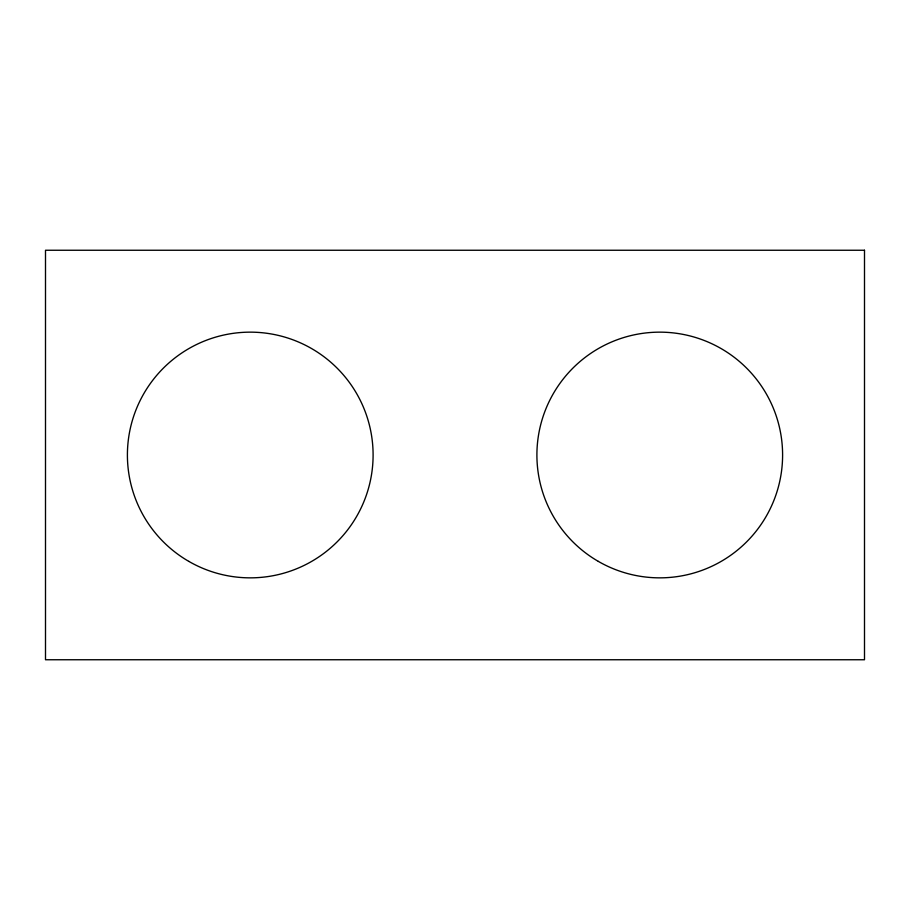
<?xml version="1.0" encoding="UTF-8"?>
<svg xmlns="http://www.w3.org/2000/svg" width="910" height="910" viewBox="0 0 910 910"><rect width="100%" height="100%" fill="white"/><g stroke="black" fill="none" stroke-linecap="round" stroke-linejoin="round"><path stroke-width="1.36" d="M864.5 250.25L45.5 250.25L45.5 659.75L864.5 659.75L864.5 250.25M188.825 561.39A122.85 122.85 0 0 0 373.1 455A122.85 122.85 0 0 0 188.825 348.61A122.85 122.85 0 0 0 188.825 561.39M598.325 561.39A122.85 122.85 0 0 0 782.6 455A122.85 122.85 0 0 0 598.325 348.61A122.85 122.85 0 0 0 598.325 561.39"/></g></svg>
